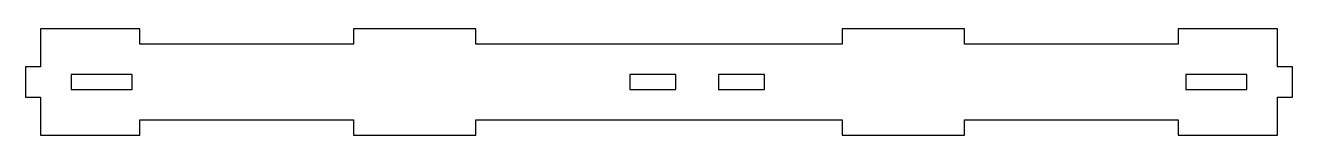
# Model space of a CAD drawing. Header units: millimetres. Extents: x 70 to 485, y 165 to 200.
import ezdxf

# ---------------------------------------------------------------- set-up
doc = ezdxf.new("R2010")
doc.units = ezdxf.units.MM

msp = doc.modelspace()

# ---------------------------------------------------------------- linework, layer by layer
at = {"color": 7, "linetype": 'Continuous', "lineweight": 25}
for p, q in [((107.5, 200), (75, 200)), ((75, 200), (75, 187.5)), ((107.5, 195), (107.5, 200)), ((177.5, 200), (177.5, 195)), ((217.5, 200), (177.5, 200)), ((217.5, 195), (217.5, 200)), ((337.5, 200), (337.5, 195)), ((377.5, 200), (337.5, 200)), ((377.5, 195), (377.5, 200)), ((447.5, 200), (447.5, 195)), ((480, 200), (447.5, 200)), ((480, 187.5), (480, 200)), ((177.5, 195), (107.5, 195)), ((337.5, 195), (217.5, 195)), ((447.5, 195), (377.5, 195)), ((70, 187.5), (70, 177.5)), ((75, 187.5), (70, 187.5)), ((485, 187.5), (480, 187.5)), ((485, 177.5), (485, 187.5)), ((105, 185), (85, 185)), ((85, 185), (85, 180)), ((105, 180), (105, 185)), ((283, 185), (268, 185)), ((268, 185), (268, 180)), ((283, 180), (283, 185)), ((312, 185), (297, 185)), ((297, 185), (297, 180)), ((312, 180), (312, 185)), ((470, 185), (450, 185)), ((450, 185), (450, 180)), ((470, 180), (470, 185)), ((85, 180), (105, 180)), ((268, 180), (283, 180)), ((297, 180), (312, 180)), ((450, 180), (470, 180)), ((70, 177.5), (75, 177.5)), ((75, 177.5), (75, 165)), ((480, 177.5), (485, 177.5)), ((480, 165), (480, 177.5)), ((107.5, 170), (177.5, 170)), ((107.5, 165), (107.5, 170)), ((177.5, 170), (177.5, 165)), ((217.5, 170), (337.5, 170)), ((217.5, 165), (217.5, 170)), ((337.5, 170), (337.5, 165)), ((377.5, 170), (447.5, 170)), ((377.5, 165), (377.5, 170)), ((447.5, 170), (447.5, 165)), ((75, 165), (107.5, 165)), ((177.5, 165), (217.5, 165)), ((337.5, 165), (377.5, 165)), ((447.5, 165), (480, 165))]:
    msp.add_line(p, q, dxfattribs=at)

doc.saveas('drawing.dxf')
